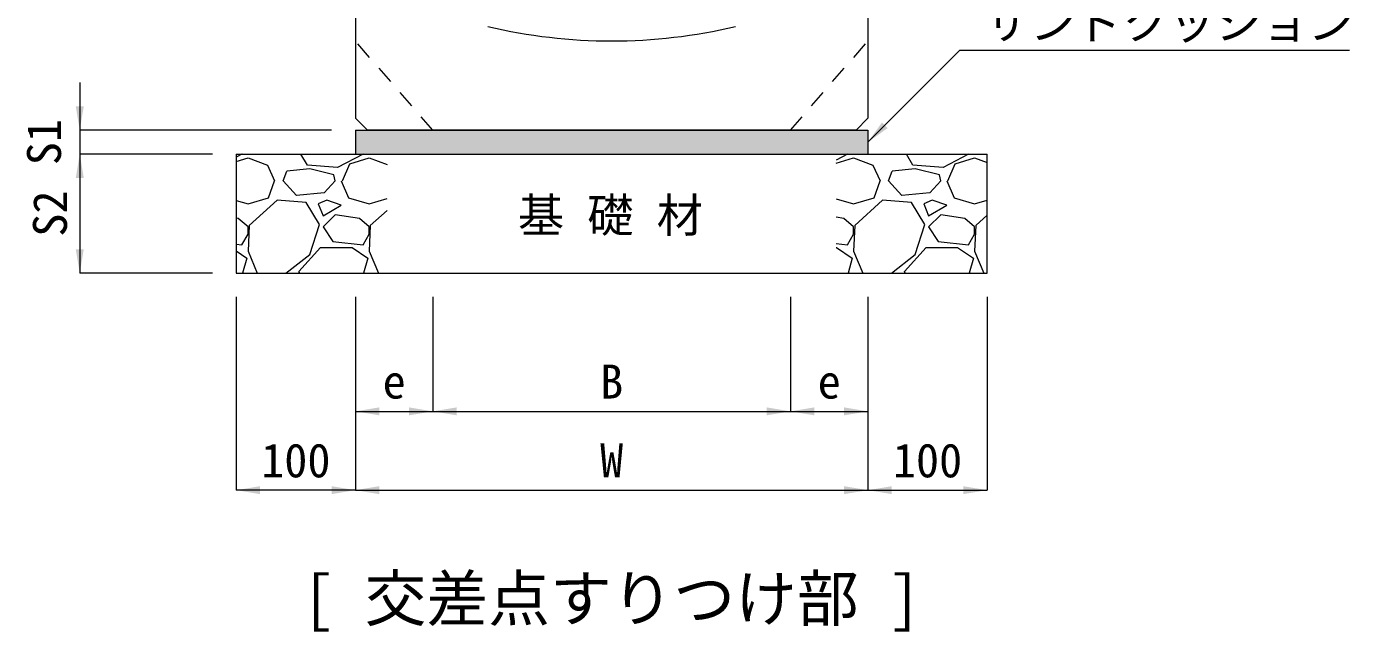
# Model space of a CAD drawing. Units: millimetres at full size. Extents: x 80703 to 103503, y 5263 to 15046.
# Drawn here: x 90722 to 91832, y 10564 to 11072 of the extents above; entities that cross this region are included whole.
import ezdxf
from ezdxf.enums import TextEntityAlignment as Align

# ---------------------------------------------------------------- set-up
doc = ezdxf.new("R2010")
doc.units = ezdxf.units.MM
doc.header["$LTSCALE"] = 20
doc.linetypes.add('USER1', pattern=[1.35, 0.75, -0.6])
for name, color, linetype, lineweight in [('0_2', 7, 'Continuous', 9), ('寸法線', 7, 'Continuous', 9), ('ﾊｯﾁﾝｸﾞ', 7, 'Continuous', 5)]:
    doc.layers.add(name, color=color, linetype=linetype, lineweight=lineweight)
doc.styles.add('ＭＳ ゴシック', font='')
doc.styles.get('ＭＳ ゴシック').set_extended_font_data('MS Gothic')

# ---------------------------------------------------------------- blocks, each defined once
blk = doc.blocks.new('filled_arrow')
at = {"color": 0, "linetype": 'Continuous', "lineweight": -2}
blk.add_solid([(7.5, 1.25), (0, 0), (7.5, -1.25)], dxfattribs=at)

msp = doc.modelspace()

# ---------------------------------------------------------------- hatches: boundary and pattern name
at = {"layer": 'ﾊｯﾁﾝｸﾞ'}
msp.add_hatch(color=8, dxfattribs=at).paths.add_polyline_path([(91427.52, 10965.02), (91427.52, 10985.02), (91007.52, 10985.02), (90997.52, 10985.02), (90997.52, 10965.02)])

# ---------------------------------------------------------------- linework, layer by layer
at = {"layer": '0_2', "lineweight": 20}
for p, q in [((91427.52, 11481.02), (91427.52, 10995.02)), ((90997.52, 11449.02), (90997.52, 10995.02)), ((91007.52, 10985.02), (90997.52, 10995.02)), ((91417.52, 10985.02), (91427.52, 10995.02)), ((90997.52, 10985.02), (91427.52, 10985.02)), ((90997.52, 10985.02), (90997.52, 10965.02)), ((91417.52, 10985.02), (91007.52, 10985.02)), ((91427.52, 10985.02), (91427.52, 10965.02)), ((90897.52, 10965.02), (91527.52, 10965.02)), ((90897.52, 10965.02), (90897.52, 10865.02)), ((91527.52, 10865.02), (91527.52, 10965.02)), ((90897.52, 10865.02), (91527.52, 10865.02))]:
    msp.add_line(p, q, dxfattribs=at)
at = {"layer": '0_2', "linetype": 'USER1'}
for p, q in [((91062.52, 10985.02), (90997.52, 11060.02)), ((91362.52, 10985.02), (91427.52, 11060.02))]:
    msp.add_line(p, q, dxfattribs=at)
at = {"layer": '0_2', "lineweight": 20}
msp.add_arc((91212.52, 11510.02), 450, 256.65777, 283.34225, dxfattribs=at)
at = {"layer": '寸法線'}
for p, q in [((90766.25, 11025.02), (90766.25, 10925.02)), ((90977.52, 10985.02), (90766.25, 10985.02)), ((90877.52, 10965.02), (90766.25, 10965.02)), ((90766.25, 10965.02), (90766.25, 10865.02)), ((90877.52, 10965.02), (90766.25, 10965.02)), ((90877.52, 10865.02), (90766.25, 10865.02)), ((90897.52, 10845.02), (90897.52, 10682.75)), ((90997.52, 10845.02), (90997.52, 10748.92)), ((90997.52, 10845.02), (90997.52, 10682.75)), ((90997.52, 10845.02), (90997.52, 10682.75)), ((91062.52, 10845.02), (91062.52, 10748.92)), ((91062.52, 10845.02), (91062.52, 10748.92)), ((91362.52, 10845.02), (91362.52, 10748.92)), ((91362.52, 10845.02), (91362.52, 10748.92)), ((91427.52, 10845.02), (91427.52, 10748.92)), ((91427.52, 10845.02), (91427.52, 10682.75)), ((91427.52, 10845.02), (91427.52, 10682.75)), ((91527.52, 10845.02), (91527.52, 10682.75)), ((90997.52, 10748.92), (91062.52, 10748.92)), ((91062.52, 10748.92), (91362.52, 10748.92)), ((91362.52, 10748.92), (91427.52, 10748.92)), ((90997.52, 10682.75), (90897.52, 10682.75)), ((90997.52, 10682.75), (91427.52, 10682.75)), ((91427.52, 10682.75), (91527.52, 10682.75))]:
    msp.add_line(p, q, dxfattribs=at)
msp.add_lwpolyline([(91427.52, 10975.02), (91504.62, 11052.12), (91831.47, 11052.12)], dxfattribs=at)
at = {"layer": 'ﾊｯﾁﾝｸﾞ'}
for p, q in [((90902.32, 10964.86), (90897.52, 10962.34)), ((90902.37, 10965.02), (90902.32, 10964.86)), ((90933.34, 10965.02), (90936.86, 10964.86)), ((90936.86, 10964.86), (90937.08, 10965.02)), ((90957.18, 10955.71), (90951.75, 10965.02)), ((91003.92, 10964.86), (90982.58, 10953.68)), ((91003.97, 10965.02), (91003.92, 10964.86)), ((91410.32, 10964.86), (91401, 10959.97)), ((91410.37, 10965.02), (91410.32, 10964.86)), ((91441.34, 10965.02), (91444.86, 10964.86)), ((91444.86, 10964.86), (91445.08, 10965.02)), ((91465.18, 10955.71), (91459.75, 10965.02)), ((91511.92, 10964.86), (91490.58, 10953.68)), ((91511.97, 10965.02), (91511.92, 10964.86)), ((90897.52, 10958.72), (90907.4, 10961.81)), ((90907.4, 10961.81), (90923.65, 10955.71)), ((90923.65, 10955.71), (90929.75, 10942.5)), ((90982.58, 10953.68), (90957.18, 10955.71)), ((90986.65, 10942.5), (90992.74, 10956.73)), ((90992.74, 10956.73), (91009, 10961.81)), ((91009, 10961.81), (91024.04, 10956.17)), ((91401, 10957.31), (91415.4, 10961.81)), ((91415.4, 10961.81), (91431.65, 10955.71)), ((91431.65, 10955.71), (91437.75, 10942.5)), ((91490.58, 10953.68), (91465.18, 10955.71)), ((91494.65, 10942.5), (91500.74, 10956.73)), ((91500.74, 10956.73), (91517, 10961.81)), ((91517, 10961.81), (91527.52, 10957.86)), ((90924.67, 10928.28), (90929.75, 10942.5)), ((90936.86, 10942.5), (90939.91, 10950.63)), ((90948.04, 10930.31), (90936.86, 10942.5)), ((90959.21, 10952.66), (90939.91, 10950.63)), ((90979.53, 10947.58), (90959.21, 10952.66)), ((90980.55, 10942.5), (90971.41, 10932.34)), ((90980.55, 10942.5), (90979.53, 10947.58)), ((90985.63, 10942.5), (90991.73, 10928.28)), ((91432.67, 10928.28), (91437.75, 10942.5)), ((91444.86, 10942.5), (91447.91, 10950.63)), ((91456.04, 10930.31), (91444.86, 10942.5)), ((91467.21, 10952.66), (91447.91, 10950.63)), ((91487.53, 10947.58), (91467.21, 10952.66)), ((91488.55, 10942.5), (91479.41, 10932.34)), ((91488.55, 10942.5), (91487.53, 10947.58)), ((91493.63, 10942.5), (91499.73, 10928.28)), ((90971.41, 10932.34), (90948.04, 10930.31)), ((91479.41, 10932.34), (91456.04, 10930.31)), ((90897.52, 10926.11), (90907.4, 10923.2)), ((90907.4, 10923.2), (90924.67, 10928.28)), ((90931.78, 10926.25), (90908.41, 10904.91)), ((90956.17, 10924.22), (90931.78, 10926.25)), ((90967.34, 10905.93), (90956.17, 10924.22)), ((90973.44, 10926.25), (90966.33, 10923.2)), ((90966.33, 10923.2), (90970.39, 10913.04)), ((90970.39, 10913.04), (90985.63, 10922.18)), ((90985.63, 10922.18), (90973.44, 10926.25)), ((90991.73, 10928.28), (91009, 10923.2)), ((91009, 10923.2), (91024.04, 10927.62)), ((91401, 10927.44), (91415.4, 10923.2)), ((91415.4, 10923.2), (91432.67, 10928.28)), ((91439.78, 10926.25), (91416.41, 10904.91)), ((91464.17, 10924.22), (91439.78, 10926.25)), ((91475.34, 10905.93), (91464.17, 10924.22)), ((91481.44, 10926.25), (91474.33, 10923.2)), ((91474.33, 10923.2), (91478.39, 10913.04)), ((91478.39, 10913.04), (91493.63, 10922.18)), ((91493.63, 10922.18), (91481.44, 10926.25)), ((91499.73, 10928.28), (91517, 10923.2)), ((91517, 10923.2), (91527.52, 10926.29)), ((90899.27, 10911.01), (90897.52, 10911.27)), ((90907.4, 10903.9), (90899.27, 10911.01)), ((90980.55, 10914.06), (90970.39, 10903.9)), ((91000.87, 10911.01), (90980.55, 10914.06)), ((91009, 10903.9), (91000.87, 10911.01)), ((91024.04, 10917.72), (91010.01, 10904.91)), ((91407.27, 10911.01), (91401, 10911.95)), ((91415.4, 10903.9), (91407.27, 10911.01)), ((91488.55, 10914.06), (91478.39, 10903.9)), ((91508.87, 10911.01), (91488.55, 10914.06)), ((91517, 10903.9), (91508.87, 10911.01)), ((91527.52, 10913.59), (91518.01, 10904.91)), ((90902.32, 10888.66), (90907.4, 10897.8)), ((90908.41, 10904.91), (90907.4, 10883.58)), ((90907.4, 10897.8), (90907.4, 10903.9)), ((90959.21, 10880.53), (90967.34, 10905.93)), ((90970.39, 10903.9), (90978.52, 10891.7)), ((91003.92, 10888.66), (91009, 10897.8)), ((91010.01, 10904.91), (91009, 10883.58)), ((91009, 10897.8), (91009, 10903.9)), ((91410.32, 10888.66), (91415.4, 10897.8)), ((91416.41, 10904.91), (91415.4, 10883.58)), ((91415.4, 10897.8), (91415.4, 10903.9)), ((91467.21, 10880.53), (91475.34, 10905.93)), ((91478.39, 10903.9), (91486.52, 10891.7)), ((91511.92, 10888.66), (91517, 10897.8)), ((91518.01, 10904.91), (91517, 10883.58)), ((91517, 10897.8), (91517, 10903.9)), ((90897.52, 10889.23), (90902.32, 10888.66)), ((90950.07, 10866.3), (90968.36, 10886.62)), ((90968.36, 10886.62), (90994.77, 10886.62)), ((90978.52, 10891.7), (91003.92, 10888.66)), ((90994.77, 10886.62), (91007.98, 10877.48)), ((91401, 10889.77), (91410.32, 10888.66)), ((91401, 10886.62), (91401.17, 10886.62)), ((91401.17, 10886.62), (91414.38, 10877.48)), ((91458.07, 10866.3), (91476.36, 10886.62)), ((91476.36, 10886.62), (91502.77, 10886.62)), ((91486.52, 10891.7), (91511.92, 10888.66)), ((91502.77, 10886.62), (91515.98, 10877.48)), ((90897.52, 10883.62), (90906.38, 10877.48)), ((90906.38, 10877.48), (90902.82, 10865.02)), ((90907.4, 10883.58), (90915.21, 10865.02)), ((90939.15, 10865.02), (90959.21, 10880.53)), ((91007.98, 10877.48), (91004.42, 10865.02)), ((91009, 10883.58), (91016.81, 10865.02)), ((91414.38, 10877.48), (91410.82, 10865.02)), ((91415.4, 10883.58), (91423.21, 10865.02)), ((91447.15, 10865.02), (91467.21, 10880.53)), ((91515.98, 10877.48), (91512.42, 10865.02)), ((91517, 10883.58), (91524.81, 10865.02)), ((90950.82, 10865.02), (90950.07, 10866.3)), ((91458.82, 10865.02), (91458.07, 10866.3))]:
    msp.add_line(p, q, dxfattribs=at)

# ---------------------------------------------------------------- block references
at = {"layer": '寸法線', "xscale": 2.67, "yscale": 2.67}
for p, rotation in [((90766.25, 10985.02), 90), ((91427.52, 10975.02), 45), ((90766.25, 10965.02), 270), ((90766.25, 10965.02), 270), ((90766.25, 10865.02), 90), ((91062.52, 10748.92), 180), ((91362.52, 10748.92), 180), ((91427.52, 10748.92), 180), ((90997.52, 10682.75), 180), ((91427.52, 10682.75), 180), ((91527.52, 10682.75), 180)]:
    msp.add_blockref('filled_arrow', p, dxfattribs=dict(at, rotation=rotation))
for p in [(90997.52, 10748.92), (91062.52, 10748.92), (91362.52, 10748.92), (90897.52, 10682.75), (90997.52, 10682.75), (91427.52, 10682.75)]:
    msp.add_blockref('filled_arrow', p, dxfattribs=at)

# ---------------------------------------------------------------- texts
at = {"layer": '0_2', "style": 'ＭＳ ゴシック'}
msp.add_text('基 礎 材', height=28.48, dxfattribs=at).set_placement((91133.87, 10890.85), align=Align.BOTTOM_LEFT)
msp.add_text('[ 交差点すりつけ部 ]', height=37.98, dxfattribs=at).set_placement((91212.52, 10591.84), align=Align.MIDDLE_CENTER)
at = {"layer": '寸法線', "style": 'ＭＳ ゴシック'}
msp.add_text('サンドクッション', height=28.48, dxfattribs=at).set_placement((91524.62, 11089.95), align=Align.TOP_LEFT)
for s, p in [('S1', (90736.25, 10975.02)), ('S2', (90741.25, 10915.02))]:
    msp.add_text(s, height=28.48, rotation=90, dxfattribs=at).set_placement(p, align=Align.MIDDLE_CENTER)
for s, p in [('B', (91212.52, 10773.92)), ('e', (91030.02, 10773.92)), ('e', (91395.02, 10773.92)), ('100', (90947.52, 10707.75)), ('W', (91212.52, 10707.75)), ('100', (91477.52, 10707.75))]:
    msp.add_text(s, height=28.48, dxfattribs=at).set_placement(p, align=Align.MIDDLE_CENTER)

doc.saveas('drawing.dxf')
